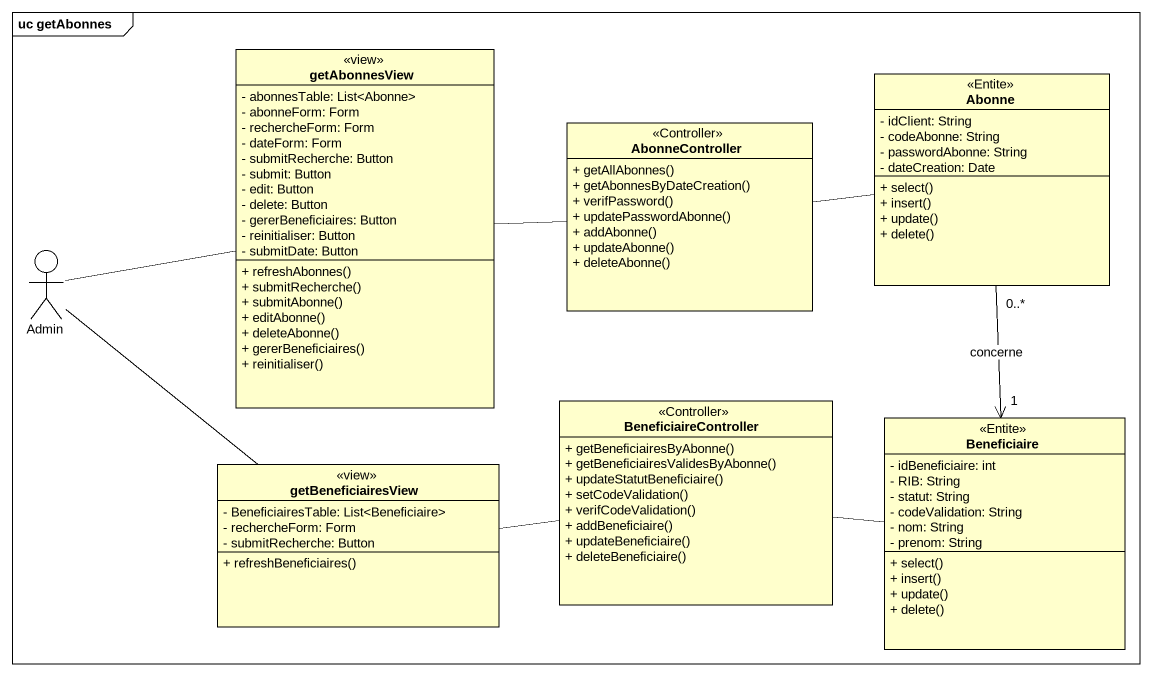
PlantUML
@startuml
mainframe uc getAbonnes
allowmixing
hide circle
hide empty members
skinparam classAttributeIconSize 0
class getAbonnesView <<view>> {
  - abonnesTable: List<Abonne>
  - abonneForm: Form
  - rechercheForm: Form
  - dateForm: Form
  - submitRecherche: Button
  - submit: Button
  - edit: Button
  - delete: Button
  - gererBeneficiaires: Button
  - reinitialiser: Button
  - submitDate: Button
  + refreshAbonnes()
  + submitRecherche()
  + submitAbonne()
  + editAbonne()
  + deleteAbonne()
  + gererBeneficiaires()
  + reinitialiser()
}
class Abonne <<Entite>> {
  - idClient: String
  - codeAbonne: String
  - passwordAbonne: String
  - dateCreation: Date
  + select()
  + insert()
  + update()
  + delete()
}
class AbonneController <<Controller>> {
  + getAllAbonnes()
  + getAbonnesByDateCreation()
  + verifPassword()
  + updatePasswordAbonne()
  + addAbonne()
  + updateAbonne()
  + deleteAbonne()
}
actor Admin
class BeneficiaireController <<Controller>> {
  + getBeneficiairesByAbonne()
  + getBeneficiairesValidesByAbonne()
  + updateStatutBeneficiaire()
  + setCodeValidation()
  + verifCodeValidation()
  + addBeneficiaire()
  + updateBeneficiaire()
  + deleteBeneficiaire()
}
class Beneficiaire <<Entite>> {
  - idBeneficiaire: int
  - RIB: String
  - statut: String
  - codeValidation: String
  - nom: String
  - prenom: String
  + select()
  + insert()
  + update()
  + delete()
}
class getBeneficiairesView <<view>> {
  - BeneficiairesTable: List<Beneficiaire>
  - rechercheForm: Form
  - submitRecherche: Button
  + refreshBeneficiaires()
}
getAbonnesView -right- AbonneController
Abonne "0..*" --> "1" Beneficiaire : concerne
AbonneController -right- Abonne
Admin -right- getAbonnesView
Admin -- getBeneficiairesView
BeneficiaireController -right- Beneficiaire
getBeneficiairesView -right- BeneficiaireController
@enduml
